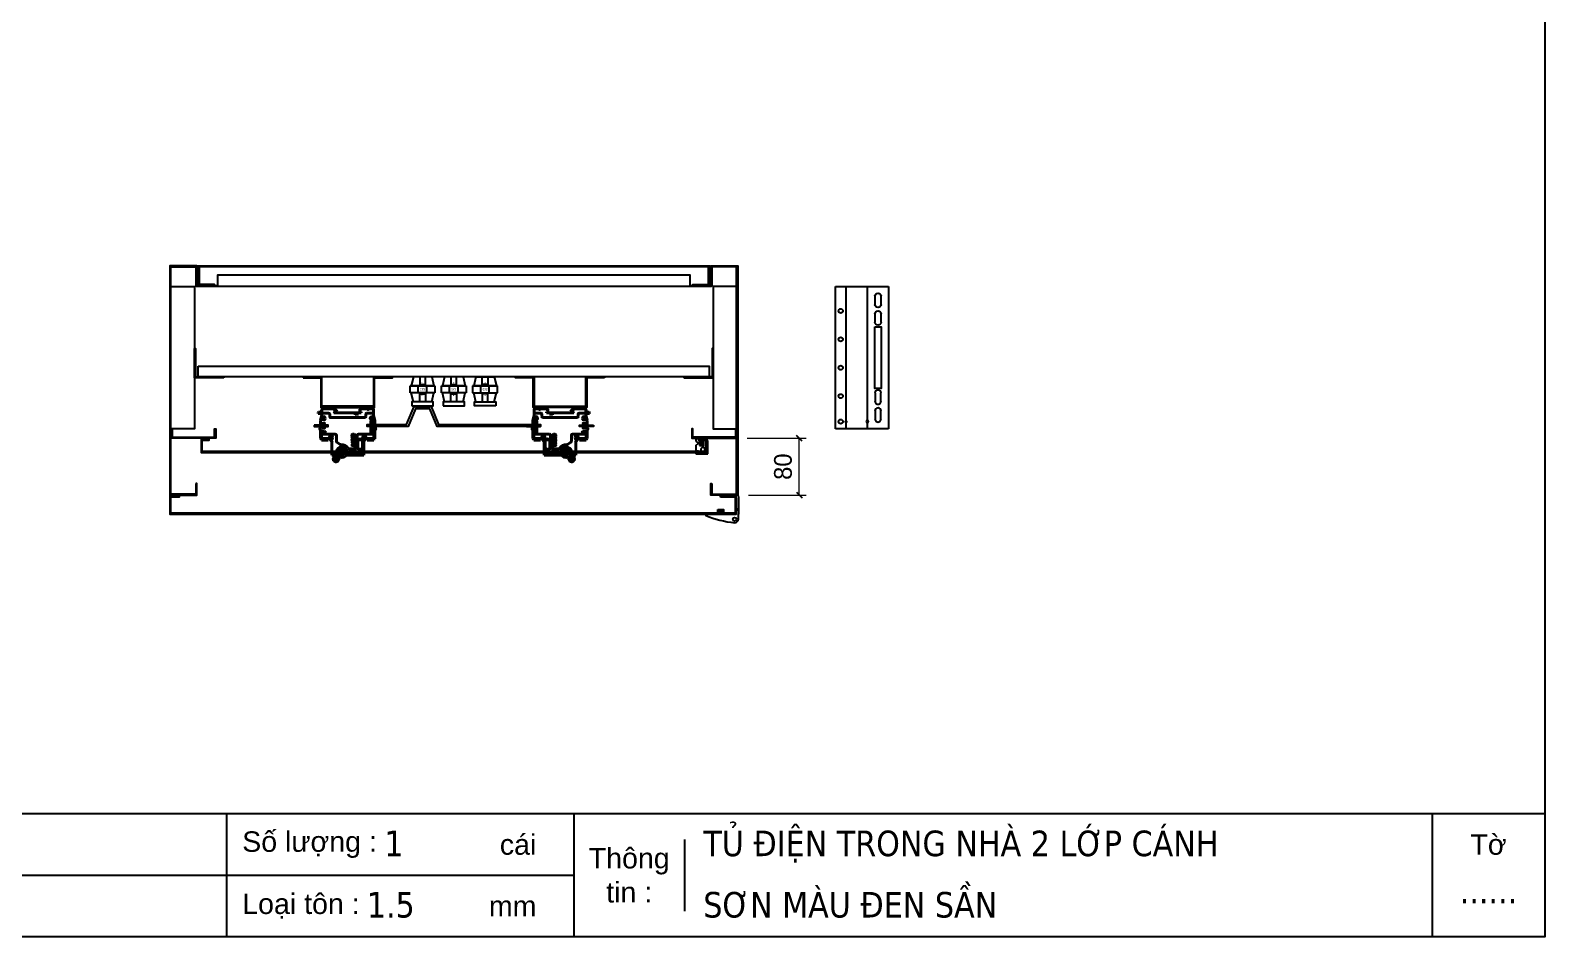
# Model space of a CAD drawing. Header units: millimetres. Extents: x 0 to 4277, y 0 to 3024.
# Drawn here: x 2143 to 4277, y 0 to 1276 of the extents above; entities that cross this region are included whole.
import ezdxf
from ezdxf.enums import TextEntityAlignment as Align

# ---------------------------------------------------------------- set-up
doc = ezdxf.new("R2010")
doc.units = ezdxf.units.MM
doc.linetypes.add('KM_SOLID', pattern=[0])
doc.layers.add('CNC', color=7, linetype='Continuous')
doc.layers.add('DIM', color=253, linetype='Continuous')
for name, color, linetype, lineweight in [('GAI095DXF095CONTINUOUS095LINE0', 255, 'KM_SOLID', 13), ('KETI2095DXF095CONTINUOUS095LINE0', 255, 'KM_SOLID', 13), ('粗线层0', 3, 'KM_SOLID', 40), ('粗线层1', 3, 'KM_SOLID', 40)]:
    doc.layers.add(name, color=color, linetype=linetype, lineweight=lineweight)
doc.styles.add('Arial', font='arial.ttf')
doc.styles.add('Tahoma (Input Text)', font='tahoma.ttf')
doc.dimstyles.new('Dim-25', dxfattribs={"dimtxt": 25, "dimasz": 8, "dimexe": 10, "dimexo": 15, "dimgap": 10, "dimtad": 1, "dimdec": 0, "dimtxsty": 'Standard', "dimblk": 'OBLIQUE', "dimcen": 10, "dimclrd": 5, "dimclre": 5, "dimclrt": 3, "dimazin": 3, "dimtfac": 1, "dimtdec": 0, "dimtmove": 0, "dimatfit": 3, "dimldrblk": 'OBLIQUE', "dimlwd": 9, "dimlwe": 9})

# ---------------------------------------------------------------- blocks, each defined once
blk = doc.blocks.new('khungtenAsean2')
at = {"color": 7}
for p, q in [((2970, -1980), (0, -1980)), ((1680, -1980), (1680, -2100)), ((2020, -1980), (2020, -2100)), ((2860, -1980), (2860, -2100)), ((2128.3, -2005), (2128.3, -2075)), ((2020, -2040), (0, -2040))]:
    blk.add_line(p, q, dxfattribs=at)
blk.add_lwpolyline([(0, 0), (2970, 0), (2970, -2100), (0, -2100)], close=True, dxfattribs=at)
at = {"color": 2, "char_height": 20, "style": 'Arial'}
for s, insert, width, attachment_point in [('  Số lượng :', (1680, -2010), 917.634, 4), ('cái', (1947.6, -2010), 917.634, 4), ('Tờ', (2915, -2010), 110, 5), ('Thông\\Ptin :', (2074.2, -2040), 108.311, 5), ('  Loại tôn :', (1680, -2070), 917.634, 4), ('mm', (1936.9, -2070), 917.634, 4)]:
    blk.add_mtext(s, dxfattribs=dict(at, insert=insert, width=width, attachment_point=attachment_point))
at = {"color": 1, "style": 'Tahoma (Input Text)', "flags": 8}
for tag, p in [('#01', (137.1, -2021.3)), ('#03', (506.6, -2019.3)), ('#05', (1106.6, -2021.3)), ('#07', (1834.7, -2021.3)), ('#09', (2146.7, -2021.3)), ('#02', (98.5, -2081.3)), ('#04', (486.1, -2081.3)), ('#06', (1065.3, -2081.3)), ('#08', (1817.4, -2081.3)), ('#10', (2146.7, -2081.3))]:
    blk.add_attdef(tag, p, '', height=25, dxfattribs=at)
blk.add_attdef('#11', text='', height=25, dxfattribs=at).set_placement((2915, -2067.3), align=Align.CENTER)
blk = doc.blocks.new('nxb63-2')
at = {"color": 1}
for points in [[(29690.6, -130689.9), (29692.6, -130689.9), (29692.6, -130709.9), (29690.6, -130709.9)], [(29690.6, -130784.7), (29692.6, -130784.7), (29692.6, -130764.7), (29690.6, -130764.7)]]:
    blk.add_lwpolyline(points, close=True, dxfattribs=at)
at = {"layer": 'GAI095DXF095CONTINUOUS095LINE0', "color": 7, "linetype": 'KM_SOLID'}
blk.add_line((29732.7, -130714.8), (29733.1, -130715.2), dxfattribs=at)
blk.add_arc((29683.9, -130775.4), 0.3, 255.0184, 270, dxfattribs=at)
at = {"layer": 'KETI2095DXF095CONTINUOUS095LINE0', "color": 7, "linetype": 'KM_SOLID'}
for q in [(29683.8, -130775.7), (29683.9, -130775.7)]:
    blk.add_line((29683.9, -130775.7), q, dxfattribs=at)
at = {"layer": '粗线层0', "color": 7}
for p, q in [((29721.5, -130716.3), (29713.5, -130716.3)), ((29714, -130716.4), (29721.5, -130716.4)), ((29713.5, -130723.3), (29721.5, -130723.3)), ((29721.5, -130723.2), (29714, -130723.2))]:
    blk.add_line(p, q, dxfattribs=at)
for centre, radius, start, end in [((29713.5, -130719.8), 3.5, 90, 270), ((29711.4, -130718.5), 0.5, 153.9721, 238.0343), ((29714, -130719.8), 3.4, 90, 153.9721), ((29710.6, -130719.8), 1, 301.9657, 58.0343), ((29721.5, -130719.8), 3.5, 270, 90), ((29721.5, -130719.8), 3.4, 270, 90), ((29711.4, -130721), 0.5, 121.9657, 206.0279), ((29714, -130719.8), 3.4, 206.0279, 270)]:
    blk.add_arc(centre, radius, start, end, dxfattribs=at)
at = {"layer": '粗线层1', "color": 7}
for p, q in [((29667.6, -130701.8), (29667.6, -130706.8)), ((29667.6, -130710.3), (29667.6, -130719.7)), ((29668.6, -130700.8), (29677.9, -130700.8)), ((29671.2, -130720), (29672.1, -130718.5)), ((29672.1, -130718.5), (29671.9, -130718.2)), ((29673.1, -130718.5), (29672.1, -130718.5)), ((29673.1, -130718.5), (29673.4, -130718.2)), ((29673.1, -130756), (29673.1, -130718.5)), ((29673.6, -130710.4), (29673.6, -130700.8)), ((29678.5, -130711.9), (29675.1, -130711.9)), ((29676.8, -130700.8), (29683.9, -130698.9)), ((29680, -130761.2), (29680, -130713.4)), ((29683.9, -130698.9), (29693.7, -130698.9)), ((29685.5, -130701.7), (29691.5, -130701.7)), ((29691.5, -130702.7), (29685.5, -130702.7)), ((29685.5, -130703.7), (29691.5, -130703.7)), ((29691.5, -130704.7), (29685.5, -130704.7)), ((29694.5, -130701.7), (29700.5, -130701.7)), ((29700.5, -130702.7), (29694.5, -130702.7)), ((29694.5, -130703.7), (29700.5, -130703.7)), ((29700.5, -130704.7), (29694.5, -130704.7)), ((29697.8, -130698.9), (29709.6, -130698.9)), ((29703.5, -130722.3), (29703.5, -130698.9)), ((29704.5, -130701.4), (29704.5, -130698.9)), ((29704.5, -130700.4), (29708.5, -130700.4)), ((29708.5, -130701.4), (29708.5, -130698.9)), ((29710, -130699.3), (29709.6, -130698.9)), ((29709.6, -130711.2), (29709.6, -130698.9)), ((29709.6, -130711.2), (29714.4, -130716)), ((29710, -130711.6), (29710, -130699.3)), ((29710.4, -130700.4), (29711.6, -130700.4)), ((29710.4, -130709.7), (29711.6, -130709.7)), ((29712, -130700.8), (29711.6, -130700.4)), ((29711.6, -130700.4), (29711.6, -130709.7)), ((29711.6, -130709.7), (29712, -130709.3)), ((29712, -130709.3), (29712, -130700.8)), ((29713.2, -130714.8), (29732.7, -130714.8)), ((29732.7, -130714.8), (29732.7, -130738.7)), ((29733.1, -130715.2), (29733.1, -130738.7)), ((29667.9, -130720), (29671.2, -130720)), ((29673.2, -130727.2), (29675.8, -130726.7)), ((29675, -130722.5), (29673.3, -130722.9)), ((29674, -130727), (29674, -130722.7)), ((29675, -130722.5), (29675.1, -130722.3)), ((29675.8, -130726.7), (29675, -130722.5)), ((29675.8, -130726.7), (29676.1, -130726.8)), ((29703.5, -130730.2), (29703.5, -130728.3)), ((29704.5, -130728.4), (29704.5, -130730.1)), ((29704.6, -130727.3), (29706.4, -130727.3)), ((29706.4, -130731.3), (29704.6, -130731.3)), ((29706.2, -130728.1), (29704.8, -130728.1)), ((29704.8, -130730.5), (29706.2, -130730.5)), ((29722.5, -130723.8), (29705, -130723.8)), ((29706.5, -130728.6), (29706.5, -130728.4)), ((29706.5, -130730.1), (29706.5, -130729.8)), ((29707.3, -130728.8), (29706.7, -130728.8)), ((29706.7, -130729.6), (29707.3, -130729.6)), ((29707.5, -130728.3), (29707.5, -130728.6)), ((29707.5, -130729.8), (29707.5, -130730.2)), ((29707.9, -130731.1), (29707.9, -130727.4)), ((29708, -130727.3), (29708.7, -130727.3)), ((29708.7, -130731.3), (29708, -130731.3)), ((29708.9, -130727.4), (29708.9, -130728.8)), ((29711.7, -130728.8), (29708.9, -130728.8)), ((29708.9, -130729.6), (29708.9, -130731.1)), ((29708.9, -130729.6), (29710.8, -130729.6)), ((29710.8, -130728.1), (29710.8, -130727.4)), ((29710.8, -130731.1), (29710.8, -130729.6)), ((29711.7, -130727.3), (29711, -130727.3)), ((29711.7, -130728.3), (29711, -130728.3)), ((29711.7, -130731.3), (29711, -130731.3)), ((29711.8, -130727.4), (29711.8, -130728.1)), ((29711.8, -130728.9), (29711.8, -130731.1)), ((29712.3, -130731.1), (29712.3, -130727.4)), ((29712.5, -130727.3), (29712.9, -130727.3)), ((29713.2, -130731.3), (29712.5, -130731.3)), ((29713.3, -130731.1), (29713.3, -130728.8)), ((29715.2, -130731), (29713.3, -130728.8)), ((29713.5, -130727.6), (29715.3, -130729.8)), ((29715.3, -130727.4), (29715.3, -130729.8)), ((29715.5, -130727.3), (29716.2, -130727.3)), ((29716.2, -130731.3), (29715.8, -130731.3)), ((29716.3, -130727.4), (29716.3, -130731.1)), ((29716.5, -130727.9), (29716.5, -130727.4)), ((29716.8, -130727.3), (29720.6, -130727.3)), ((29716.8, -130728.1), (29718.2, -130728.1)), ((29718.2, -130731.1), (29718.2, -130728.1)), ((29719, -130731.3), (29718.3, -130731.3)), ((29720.6, -130728.1), (29719.2, -130728.1)), ((29719.2, -130731.1), (29719.2, -130728.1)), ((29720.6, -130727.4), (29720.6, -130727.9)), ((29724, -130735.2), (29724, -130725.3)), ((29667.6, -130757.5), (29669.5, -130755.6)), ((29667.6, -130757.5), (29667.6, -130772.8)), ((29667.9, -130757.7), (29667.6, -130757.5)), ((29671.2, -130752.2), (29668.5, -130754.9)), ((29668.8, -130755.6), (29668.8, -130756.3)), ((29670.4, -130755.2), (29669.1, -130755.2)), ((29669.7, -130755.5), (29673.1, -130755.5)), ((29670.4, -130755.5), (29670.4, -130755.2)), ((29671.2, -130752.2), (29671.5, -130752.2)), ((29673.1, -130754.4), (29671.5, -130752.2)), ((29703.5, -130774.7), (29703.5, -130754.8)), ((29713.3, -130753.3), (29705, -130753.3)), ((29714.4, -130758.6), (29709.6, -130763.4)), ((29732.7, -130759.8), (29713.2, -130759.8)), ((29717.9, -130748), (29714.6, -130752.6)), ((29732.7, -130752.8), (29732.7, -130759.8)), ((29732.7, -130759.8), (29733.1, -130759.4)), ((29732.9, -130752), (29735.4, -130754)), ((29733.1, -130752.8), (29733.1, -130759.4)), ((29733.2, -130751.7), (29735.7, -130753.6)), ((29733.4, -130753.4), (29734, -130752.8)), ((29733.4, -130753.4), (29733.4, -130753.9)), ((29733.4, -130753.4), (29735.3, -130755)), ((29733.4, -130753.9), (29735.1, -130755.3)), ((29734, -130753.1), (29733.6, -130753.2)), ((29734.4, -130753.8), (29733.6, -130753.2)), ((29734, -130753.1), (29735.3, -130754.1)), ((29734.1, -130751.9), (29735.6, -130753.1)), ((29734.3, -130751.7), (29735.8, -130752.9)), ((29734.4, -130753.8), (29734.6, -130753.6)), ((29735.1, -130754.4), (29734.4, -130753.8)), ((29734.7, -130753.5), (29734.7, -130753.4)), ((29734.7, -130753.6), (29734.7, -130753.5)), ((29734.7, -130753.5), (29735.1, -130753.8)), ((29734.9, -130753.8), (29735.1, -130753.8)), ((29735.1, -130753.7), (29735.1, -130753.8)), ((29737.8, -130751.3), (29735.5, -130749.1)), ((29736.7, -130749.6), (29735.7, -130748.7)), ((29738.1, -130751), (29735.7, -130748.7)), ((29737.1, -130751.4), (29735.7, -130750.1)), ((29737.2, -130751.3), (29735.8, -130750)), ((29735.9, -130756.5), (29735.8, -130756.6)), ((29735.8, -130756.6), (29735.8, -130756.7)), ((29736.5, -130757.3), (29735.8, -130756.6)), ((29736.4, -130757.3), (29735.8, -130756.7)), ((29736, -130754.5), (29735.9, -130754.4)), ((29735.9, -130754.4), (29736, -130754.3)), ((29736.3, -130754.6), (29736.4, -130754.5)), ((29736.5, -130754.4), (29736.4, -130754.5)), ((29736.4, -130757.3), (29736.5, -130757.3)), ((29736.5, -130757.3), (29736.6, -130757.2)), ((29736.7, -130749.7), (29737.2, -130749)), ((29737, -130749.3), (29737, -130749.7)), ((29737, -130749.3), (29737.7, -130750)), ((29738.2, -130750.8), (29737, -130749.7)), ((29737.2, -130749), (29739.1, -130750.6)), ((29737.7, -130749), (29737.2, -130749)), ((29737.4, -130750.3), (29737.5, -130750.3)), ((29737.5, -130750.2), (29737.7, -130750)), ((29737.8, -130750.6), (29737.5, -130750.3)), ((29737.6, -130750.3), (29737.5, -130750.3)), ((29737.7, -130749), (29739.3, -130750.4)), ((29737.7, -130750), (29738.4, -130750.6)), ((29737.8, -130750.5), (29737.8, -130750.6)), ((29737.8, -130750.6), (29737.8, -130750.7)), ((29738.4, -130751.4), (29738.5, -130751.4)), ((29738.6, -130751.4), (29738.5, -130751.4)), ((29738.7, -130751.8), (29738.6, -130751.9)), ((29738.8, -130751.7), (29738.7, -130751.8)), ((29740.7, -130750.9), (29740.6, -130751)), ((29740.7, -130750.9), (29741.5, -130751.6)), ((29740.9, -130750.9), (29740.7, -130750.9)), ((29740.9, -130750.9), (29741.5, -130751.5)), ((29741.4, -130751.7), (29741.5, -130751.6)), ((29741.5, -130751.6), (29741.5, -130751.5)), ((29668.6, -130773.8), (29677.9, -130773.8)), ((29669.8, -130774.3), (29669, -130774.3)), ((29670, -130773.9), (29670.5, -130773.8)), ((29672.4, -130778.4), (29672.4, -130773.8)), ((29672.4, -130778.4), (29672.9, -130778.9)), ((29674.4, -130778.9), (29672.9, -130778.9)), ((29673.6, -130773.8), (29673.6, -130764.2)), ((29674.4, -130773.8), (29674.4, -130778.9)), ((29675.1, -130762.7), (29678.5, -130762.7)), ((29676.8, -130773.8), (29683.8, -130775.7)), ((29693.7, -130775.7), (29683.9, -130775.7)), ((29688.5, -130769.8), (29694.5, -130769.8)), ((29694.5, -130770.8), (29688.5, -130770.8)), ((29688.5, -130771.8), (29694.5, -130771.8)), ((29694.5, -130772.8), (29688.5, -130772.8)), ((29697.8, -130775.7), (29709.6, -130775.7)), ((29698.5, -130774.8), (29698.5, -130775)), ((29703.2, -130774.7), (29698.7, -130774.7)), ((29699.7, -130770), (29699.7, -130774.5)), ((29702.2, -130770), (29702.2, -130774.5)), ((29703.5, -130774.7), (29703.4, -130774.7)), ((29704.5, -130775.7), (29704.5, -130773.2)), ((29708.5, -130774.2), (29704.5, -130774.2)), ((29708.5, -130775.7), (29708.5, -130773.2)), ((29709.6, -130775.7), (29709.6, -130763.4)), ((29710, -130775.3), (29709.6, -130775.7)), ((29710, -130775.3), (29710, -130763)), ((29710.4, -130764.9), (29711.6, -130764.9)), ((29710.4, -130774.2), (29711.6, -130774.2)), ((29711.6, -130764.9), (29711.6, -130774.2)), ((29712, -130765.3), (29711.6, -130764.9)), ((29711.6, -130774.2), (29712, -130773.8)), ((29712, -130773.8), (29712, -130765.3))]:
    blk.add_line(p, q, dxfattribs=at)
for centre, radius in [((29681.1, -130703.2), 2.45), ((29681.1, -130703.2), 2.15), ((29681.1, -130703.2), 1.1), ((29708.3, -130713.8), 2.45), ((29708.3, -130713.8), 2.15), ((29708.3, -130713.8), 1.1), ((29729.1, -130745.8), 7.3), ((29708.3, -130760.8), 2.45), ((29708.3, -130760.8), 2.15), ((29708.3, -130760.8), 1.1), ((29729.1, -130745.8), 3.45), ((29729.1, -130745.8), 3.15), ((29729.1, -130745.8), 2.45), ((29729.1, -130745.8), 2.15), ((29729.1, -130745.8), 1.1), ((29734.9, -130745.8), 0.7), ((29681.1, -130771.3), 2.45), ((29681.1, -130771.3), 2.15), ((29681.1, -130771.3), 1.1)]:
    blk.add_circle(centre, radius, dxfattribs=at)
for centre, radius, start, end in [((29695.8, -130699.7), 1.8, 37.9799, 142.0201), ((29668.6, -130701.8), 1, 90, 180), ((29668.1, -130706.8), 0.5, 180, 240), ((29668.1, -130710.3), 0.5, 120, 180), ((29667.1, -130708.6), 1.5, 300, 60), ((29675.1, -130710.4), 1.5, 180, 270), ((29678.5, -130713.4), 1.5, 0, 90), ((29683.9, -130699.2), 0.3, 89.9991, 104.9807), ((29685.5, -130702.2), 0.5, 90, 270), ((29685.5, -130704.2), 0.5, 90, 270), ((29691.5, -130702.2), 0.5, 270, 90), ((29691.5, -130704.2), 0.5, 270, 90), ((29693.7, -130698.1), 0.8, 270, 322.0201), ((29694.5, -130702.2), 0.5, 90, 270), ((29694.5, -130704.2), 0.5, 90, 270), ((29697.8, -130698.1), 0.8, 217.9781, 270.0013), ((29697.8, -130698.1), 0.8, 217.9799, 270), ((29700.5, -130702.2), 0.5, 270, 90), ((29700.5, -130704.2), 0.5, 270, 90), ((29710.4, -130700), 0.4, 180, 270), ((29710.4, -130710.1), 0.4, 90, 180), ((29667.9, -130719.7), 0.3, 180, 270), ((29671, -130719.7), 0.3, 269.9953, 329.9905), ((29673.3, -130722.7), 0.2, 179.9863, 282.0029), ((29673.3, -130727.4), 0.2, 102, 180), ((29705, -130722.3), 1.5, 180, 270), ((29729.1, -130745.8), 11, 121.8704, 186.0402), ((29729.1, -130745.8), 7.7, 63.2022, 296.7975), ((29729.1, -130745.8), 7.3, 62.2403, 297.7598), ((29722.5, -130725.3), 1.5, 0, 90), ((29722.5, -130735.2), 1.5, 301.8704, 0), ((29732.5, -130738.7), 0.6, 258.9612, 0), ((29732.5, -130738.7), 0.2, 290.8967, 0), ((29728.5, -130738.3), 4.03, 346.0784, 347.7261), ((29732.7, -130739.4), 0.1, 113.7331, 240.1632), ((29668.8, -130755.2), 0.4, 135, 270), ((29669.1, -130754.8), 0.4, 135, 270), ((29669.7, -130755.8), 0.3, 90, 135), ((29678.5, -130761.2), 1.5, 270, 0), ((29705, -130754.8), 1.5, 90, 180), ((29713.3, -130751.8), 1.5, 270, 325), ((29716.6, -130747.1), 1.5, 325, 6.0402), ((29732.5, -130752.8), 0.6, 0, 101.037), ((29732.5, -130752.8), 0.2, 0, 69.0963), ((29732.7, -130752.2), 0.1, 119.837, 214.4325), ((29734.9, -130751), 1.2, 199.1391, 231.7907), ((29734.9, -130751), 1, 194.2296, 231.7907), ((29735.1, -130745.7), 0.9, 187.5311, 222.9924), ((29735.1, -130745.7), 0.9, 188.1215, 232.0499), ((29735, -130750.8), 1, 46.2053, 85.0457), ((29736.7, -130752.4), 2.49, 231.7907, 46.2054), ((29733.9, -130756.6), 1.8, 19.0787, 48.998), ((29735, -130750.8), 1.2, 46.2053, 80.1013), ((29736.7, -130752.4), 2.19, 231.7907, 46.2053), ((29733.9, -130756.6), 2.1, 19.0787, 48.998), ((29736.7, -130752.4), 1.99, 231.7907, 46.2053), ((29736.4, -130752.1), 1.2, 231.7907, 46.2053), ((29736.5, -130755.7), 1, 199.0787, 217.6062), ((29736.7, -130752.4), 1.59, 231.7907, 46.2053), ((29738.6, -130754.1), 3.65, 217.6062, 319.0465), ((29736.4, -130752.1), 1, 231.7907, 46.2053), ((29736.5, -130755.7), 0.7, 199.0787, 217.6062), ((29738.6, -130754.1), 3.35, 217.6062, 319.0509), ((29740.5, -130749), 2.1, 228.998, 258.9173), ((29740.5, -130749), 1.8, 228.998, 258.9173), ((29739.9, -130751.8), 1, 60.3897, 78.9173), ((29739.9, -130751.8), 0.7, 60.3897, 78.9173), ((29738.6, -130754.1), 3.35, 318.945, 60.3897), ((29738.6, -130754.1), 3.65, 318.9494, 60.3897), ((29668.6, -130772.8), 1, 180, 270), ((29670.2, -130774.3), 1.2, 155.3667, 180), ((29670.2, -130774.3), 0.4, 105.6184, 180), ((29675.1, -130764.2), 1.5, 90, 180), ((29688.5, -130770.3), 0.5, 90, 270), ((29688.5, -130772.3), 0.5, 90, 270), ((29693.7, -130776.5), 0.8, 37.9779, 90), ((29693.7, -130776.5), 0.8, 37.9799, 90), ((29695.8, -130774.9), 1.8, 217.9799, 322.0201), ((29694.5, -130770.3), 0.5, 270, 90), ((29694.5, -130772.3), 0.5, 270, 90), ((29697.8, -130776.5), 0.8, 90, 142.0201), ((29701, -130770), 1.26, 0, 180), ((29710.4, -130764.5), 0.4, 180, 270), ((29710.4, -130774.6), 0.4, 90, 180)]:
    blk.add_arc(centre, radius, start, end, dxfattribs=at)
for points in [[(29704.6, -130727.3), (29704.1, -130727.3), (29703.5, -130727.8), (29703.5, -130728.3)], [(29703.5, -130730.2), (29703.5, -130730.7), (29704.1, -130731.3), (29704.6, -130731.3)], [(29704.5, -130728.4), (29704.5, -130728.3), (29704.7, -130728.1), (29704.8, -130728.1)], [(29704.8, -130730.5), (29704.7, -130730.5), (29704.5, -130730.3), (29704.5, -130730.1)], [(29706.2, -130728.1), (29706.3, -130728.1), (29706.5, -130728.3), (29706.5, -130728.4)], [(29706.5, -130730.1), (29706.5, -130730.3), (29706.3, -130730.5), (29706.2, -130730.5)], [(29707.5, -130728.3), (29707.5, -130727.8), (29706.9, -130727.3), (29706.4, -130727.3)], [(29706.4, -130731.3), (29706.9, -130731.3), (29707.5, -130730.7), (29707.5, -130730.2)], [(29706.5, -130728.6), (29706.5, -130728.7), (29706.6, -130728.8), (29706.7, -130728.8)], [(29706.7, -130729.6), (29706.6, -130729.6), (29706.5, -130729.7), (29706.5, -130729.8)], [(29707.3, -130728.8), (29707.4, -130728.8), (29707.5, -130728.7), (29707.5, -130728.6)], [(29707.5, -130729.8), (29707.5, -130729.7), (29707.4, -130729.6), (29707.3, -130729.6)], [(29707.9, -130727.4), (29707.9, -130727.4), (29707.9, -130727.3), (29708, -130727.3)], [(29708, -130731.3), (29707.9, -130731.3), (29707.9, -130731.2), (29707.9, -130731.1)], [(29708.7, -130727.3), (29708.8, -130727.3), (29708.9, -130727.4), (29708.9, -130727.4)], [(29708.9, -130731.1), (29708.9, -130731.2), (29708.8, -130731.3), (29708.7, -130731.3)], [(29710.8, -130727.4), (29710.8, -130727.4), (29710.9, -130727.3), (29711, -130727.3)], [(29711, -130728.3), (29710.9, -130728.3), (29710.8, -130728.2), (29710.8, -130728.1)], [(29711, -130731.3), (29710.9, -130731.3), (29710.8, -130731.2), (29710.8, -130731.1)], [(29711.7, -130727.3), (29711.7, -130727.3), (29711.8, -130727.4), (29711.8, -130727.4)], [(29711.8, -130728.1), (29711.8, -130728.2), (29711.7, -130728.3), (29711.7, -130728.3)], [(29711.7, -130728.8), (29711.8, -130728.8), (29711.8, -130728.8), (29711.8, -130728.9)], [(29711.8, -130731.1), (29711.8, -130731.2), (29711.7, -130731.3), (29711.7, -130731.3)], [(29712.3, -130727.4), (29712.3, -130727.4), (29712.4, -130727.3), (29712.5, -130727.3)], [(29712.5, -130731.3), (29712.4, -130731.3), (29712.3, -130731.2), (29712.3, -130731.1)], [(29712.9, -130727.3), (29713.1, -130727.3), (29713.3, -130727.4), (29713.5, -130727.6)], [(29713.3, -130731.1), (29713.3, -130731.2), (29713.2, -130731.3), (29713.2, -130731.3)], [(29715.8, -130731.3), (29715.5, -130731.3), (29715.3, -130731.2), (29715.2, -130731)], [(29715.3, -130727.4), (29715.3, -130727.4), (29715.4, -130727.3), (29715.5, -130727.3)], [(29716.2, -130727.3), (29716.2, -130727.3), (29716.3, -130727.4), (29716.3, -130727.4)], [(29716.3, -130731.1), (29716.3, -130731.2), (29716.2, -130731.3), (29716.2, -130731.3)], [(29716.5, -130727.4), (29716.5, -130727.3), (29716.7, -130727.3), (29716.8, -130727.3)], [(29716.8, -130728.1), (29716.7, -130728.1), (29716.5, -130728), (29716.5, -130727.9)], [(29718.3, -130731.3), (29718.2, -130731.3), (29718.2, -130731.2), (29718.2, -130731.1)], [(29719.2, -130731.1), (29719.2, -130731.2), (29719.1, -130731.3), (29719, -130731.3)], [(29720.6, -130727.3), (29720.7, -130727.3), (29720.6, -130727.4), (29720.6, -130727.4)], [(29720.6, -130727.9), (29720.6, -130728), (29720.7, -130728.1), (29720.6, -130728.1)], [(29703.3, -130774.6), (29703.3, -130774.5), (29703.3, -130774.5), (29703.3, -130774.5)], [(29703.4, -130774.7), (29703.4, -130774.6), (29703.4, -130774.6), (29703.3, -130774.6)]]:
    blk.add_open_spline(points, degree=3, dxfattribs=at)
for points, knots in [([(29732.5, -130739.2), (29732.5, -130739.1), (29732.5, -130739), (29732.5, -130738.9), (29732.5, -130738.9)], [0, 0, 0, 0, 0.2271569, 0.3039076, 0.3039076, 0.3039076, 0.3039076]), ([(29673.1, -130756), (29673.1, -130756.1), (29673.1, -130756.2), (29673.2, -130756.5), (29673.3, -130756.7), (29673.4, -130756.8)], [0, 0, 0, 0, 0.1974331, 0.4172417, 0.8881753, 0.8881753, 0.8881753, 0.8881753]), ([(29732.5, -130752.6), (29732.5, -130752.6), (29732.5, -130752.4), (29732.5, -130752.3), (29732.5, -130752.2)], [0, 0, 0, 0, 0.2110423, 0.4197038, 0.4197038, 0.4197038, 0.4197038]), ([(29735.9, -130754.4), (29735.9, -130754.4), (29735.9, -130754.4), (29735.9, -130754.4), (29735.9, -130754.4), (29735.9, -130754.4), (29735.9, -130754.4), (29735.9, -130754.4), (29736, -130754.4), (29736, -130754.4), (29736, -130754.4), (29736, -130754.4), (29736, -130754.4), (29736.1, -130754.4), (29736.1, -130754.4), (29736.2, -130754.4), (29736.2, -130754.4), (29736.3, -130754.5), (29736.3, -130754.5), (29736.3, -130754.5), (29736.4, -130754.5), (29736.4, -130754.5), (29736.4, -130754.5), (29736.4, -130754.5), (29736.4, -130754.5), (29736.4, -130754.5), (29736.4, -130754.5), (29736.4, -130754.5), (29736.4, -130754.5), (29736.4, -130754.5), (29736.4, -130754.5)], [0, 0, 0, 0, 0.0003039, 0.0012122, 0.0027203, 0.0048238, 0.0107984, 0.0190926, 0.0296171, 0.0422645, 0.0569243, 0.0734517, 0.1114359, 0.1547645, 0.2017554, 0.2506054, 0.2994458, 0.3464179, 0.3897397, 0.4277561, 0.4443144, 0.4590127, 0.4717025, 0.48227, 0.4906045, 0.4966131, 0.4987299, 0.5002484, 0.5011635, 0.5014701, 0.5014701, 0.5014701, 0.5014701]), ([(29738.7, -130751.8), (29738.7, -130751.8), (29738.7, -130751.8), (29738.7, -130751.8), (29738.7, -130751.8), (29738.7, -130751.8), (29738.7, -130751.8), (29738.7, -130751.8), (29738.7, -130751.8), (29738.7, -130751.8), (29738.7, -130751.8), (29738.7, -130751.8), (29738.7, -130751.7), (29738.7, -130751.7), (29738.6, -130751.7), (29738.6, -130751.6), (29738.6, -130751.6), (29738.6, -130751.5), (29738.6, -130751.5), (29738.5, -130751.5), (29738.5, -130751.4), (29738.5, -130751.4), (29738.5, -130751.4), (29738.5, -130751.4), (29738.5, -130751.4), (29738.5, -130751.4), (29738.5, -130751.4), (29738.5, -130751.4), (29738.5, -130751.4), (29738.5, -130751.4), (29738.5, -130751.4)], [0, 0, 0, 0, 0.0003066, 0.0012217, 0.0027402, 0.004857, 0.0108656, 0.0192001, 0.0297677, 0.0424575, 0.0571558, 0.0737142, 0.1117307, 0.1550526, 0.2020248, 0.2508652, 0.299715, 0.3467057, 0.3900341, 0.4280183, 0.4445458, 0.4592057, 0.4718531, 0.4823777, 0.4906718, 0.4966464, 0.4987498, 0.500258, 0.5011662, 0.5014701, 0.5014701, 0.5014701, 0.5014701]), ([(29698.7, -130774.5), (29698.6, -130774.5), (29698.5, -130774.6), (29698.5, -130774.7), (29698.5, -130774.8)], [0, 0, 0, 0, 0.1941781, 0.3868654, 0.3868654, 0.3868654, 0.3868654]), ([(29698.7, -130775.7), (29698.6, -130775.7), (29698.6, -130775.7), (29698.6, -130775.6), (29698.5, -130775.6), (29698.5, -130775.5), (29698.5, -130775.4), (29698.5, -130775.2), (29698.5, -130775.1), (29698.5, -130775)], [0, 0, 0, 0, 0.0536656, 0.1110299, 0.1820802, 0.2715564, 0.3793196, 0.5024684, 0.7761707, 0.7761707, 0.7761707, 0.7761707]), ([(29699.5, -130774.7), (29699.6, -130774.7), (29699.6, -130774.6), (29699.7, -130774.6), (29699.7, -130774.5), (29699.7, -130774.5)], [0, 0, 0, 0, 0.110363, 0.1846071, 0.2703276, 0.2703276, 0.2703276, 0.2703276]), ([(29702.2, -130774.5), (29702.2, -130774.5), (29702.2, -130774.6), (29702.3, -130774.6), (29702.3, -130774.7), (29702.4, -130774.7)], [0, 0, 0, 0, 0.0857206, 0.1599647, 0.2703276, 0.2703276, 0.2703276, 0.2703276]), ([(29703.5, -130774.7), (29703.5, -130774.8), (29703.5, -130775), (29703.5, -130775.2), (29703.4, -130775.4), (29703.4, -130775.5), (29703.4, -130775.6), (29703.3, -130775.7), (29703.3, -130775.7), (29703.2, -130775.7)], [0, 0, 0, 0, 0.388941, 0.563968, 0.716802, 0.842525, 0.940215, 1.017339, 1.09147, 1.09147, 1.09147, 1.09147])]:
    blk.add_open_spline(points, degree=3, knots=knots, dxfattribs=at)
blk = doc.blocks.new('HL003-2-3')
h = blk.add_hatch()
h.set_pattern_fill('ANSI31', color=2, scale=0.5, style=0)
h.set_pattern_definition([(45, (8435.407, 86016.9664), (-1.122532015, 1.122532015), [])])
h.paths.add_polyline_path([(11, 10), (5, 10), (5, 0), (11, 0)])
at = {"color": 1}
for p, q in [((0, 22), (17, 22)), ((0, 20), (0, 22)), ((17, 22), (17, 3)), ((0, 20), (15, 20)), ((4, 18), (0, 18)), ((0, 10), (0, 18)), ((0, 10), (8, 3)), ((0, 4), (3.4, 7)), ((0, 0), (0, 4)), ((16, 0), (0, 0)), ((4, 20), (4, 18)), ((17, 3), (8, 3)), ((15, 20), (15, 3)), ((16, 3), (16, 0))]:
    blk.add_line(p, q, dxfattribs=at)
at = {"color": 2}
blk.add_lwpolyline([(5, 10), (11, 10), (11, 0), (5, 0)], close=True, dxfattribs=at)
at = {"color": 1}
blk.add_circle((10, 16), 3, dxfattribs=at)
blk.add_circle((10, 16), 3, dxfattribs=at)
blk = doc.blocks.new('HL044-1.3-B')
h = blk.add_hatch()
h.set_pattern_fill('ANSI31', color=1, scale=0.3, style=0)
h.set_pattern_definition([(45, (-80982.31925, -42991.2648), (-0.673519209, 0.673519209), [])])
h.paths.add_polyline_path([(-15.5, 27), (-15.5, 24), (-9.5, 24), (-9.5, 27)])
at = {"color": 1}
for p, q in [((-22, 24), (-22, 27)), ((-22, 27), (1, 27)), ((-1, 24), (-22, 24)), ((-15.5, 24), (-15.5, 27)), ((-9.5, 24), (-9.5, 27)), ((0, 23), (0, 0)), ((3, 25), (3, 0)), ((0, 0), (-43, 0)), ((-43, 0), (-43, -2)), ((-25, 6.5), (-25, 0)), ((-25, 6.5), (-19, 5.9)), ((-25, 5.5), (-19, 4.9)), ((-25, 4.5), (-19, 3.9)), ((-25, 3.5), (-19, 2.9)), ((-25, 2.5), (-19, 1.9)), ((-25, 1.5), (-19, 0.9)), ((-25, 0.5), (-19.7, 0)), ((-19, 6.5), (-19, 0)), ((0, 7.5), (3, 7.5)), ((0, 6), (3, 6)), ((3, -6.5), (3, 0))]:
    blk.add_line(p, q, dxfattribs=at)
blk.add_lwpolyline([(-26, 6.5), (-18, 6.5), (-18, 0), (-26, 0)], close=True, dxfattribs=at)
blk.add_circle((-2.3, -7), 2.55, dxfattribs=at)
for centre, radius, start, end in [((-1, 23), 1, 0, 90), ((1, 25), 2, 0, 90), ((15.4, 147.7), 160.7, 248.6705, 263.5901), ((-2.5, -6.5), 5.5, 270, 0)]:
    blk.add_arc(centre, radius, start, end, dxfattribs=at)
blk = doc.blocks.new('f3daunguoc')
at = {"layer": 'CNC', "color": 2, "lineweight": -3}
blk.add_circle((0, 0), 1.5, dxfattribs=at)
blk = doc.blocks.new('f2dauxuoi')
at = {"layer": 'CNC', "color": 2, "lineweight": -3}
blk.add_circle((0, 0), 1, dxfattribs=at)
blk = doc.blocks.new('ovan8.5x20')
at = {"layer": 'CNC', "color": 2, "lineweight": -3}
for p, q in [((5.7, 4.2), (-5.8, 4.2)), ((-5.8, -4.2), (5.7, -4.2))]:
    blk.add_line(p, q, dxfattribs=at)
for centre, start, end in [((-5.8, 0), 90, 270), ((5.7, 0), 270, 90)]:
    blk.add_arc(centre, 4.25, start, end, dxfattribs=at)
blk = doc.blocks.new('su35-1')
at = {"color": 1}
for p, q in [((-17.5, 12.5), (-17.5, 22.5)), ((-17.5, 22.5), (17.5, 22.5)), ((-13, 35), (-16, 22.5)), ((-16, 22.5), (16, 22.5)), ((-13, 35), (13, 35)), ((-6, 22.5), (-6, 12.5)), ((6, 22.5), (6, 12.5)), ((13, 35), (16, 22.5)), ((17.5, 22.5), (17.5, 12.5)), ((-17.5, 12.5), (17.5, 12.5)), ((17.5, 12.5), (-17.5, 12.5)), ((-16, 12.5), (16, 12.5)), ((-13, 0), (-16, 12.5)), ((-13, 0), (13, 0)), ((13, 0), (16, 12.5))]:
    blk.add_line(p, q, dxfattribs=at)
for points in [[(-4, 35), (4, 35), (4, 24), (-4, 24)], [(-4, 0), (4, 0), (4, 11), (-4, 11)]]:
    blk.add_lwpolyline(points, close=True, dxfattribs=at)
at = {"color": 1, "width": 30.098, "attachment_point": 5}
for s, insert, char_height in [('{\\fTahoma|b0|i0|c0|p34;M8}', (0, 26.4), 1.5), ('{\\fTahoma|b0|i0|c0|p34;S35}', (0, 17.3), 3), ('{\\fTahoma|b0|i0|c0|p34;M8}', (0, 8.6), 1.5)]:
    blk.add_mtext(s, dxfattribs=dict(at, insert=insert, char_height=char_height))
blk = doc.blocks.new('*D13')
at = {"color": 0, "linetype": 'ByBlock', "lineweight": -2}
for p, q in [((3230.4, 697.9), (3222.4, 705.9)), ((3222.4, 625.9), (3230.4, 617.9))]:
    blk.add_line(p, q, dxfattribs=at)
at = {"layer": 'Defpoints', "color": 0, "transparency": 16777216}
for p in [(3138.2, 701.9), (3226.4, 701.9), (3139.7, 621.9)]:
    blk.add_point(p, dxfattribs=at)
at = {"layer": 'DIM', "color": 5, "lineweight": 9, "transparency": 16777216}
for p, q in [((3153.2, 701.9), (3236.4, 701.9)), ((3226.4, 621.9), (3226.4, 701.9)), ((3154.7, 621.9), (3236.4, 621.9))]:
    blk.add_line(p, q, dxfattribs=at)
at = {"layer": 'DIM', "color": 3, "transparency": 16777216, "insert": (3203.6, 661.9), "char_height": 25, "attachment_point": 5, "rotation": 90}
blk.add_mtext('80', dxfattribs=at)
blk = doc.blocks.new('_Oblique')
at = {"color": 0, "linetype": 'ByBlock', "lineweight": -2}
blk.add_line((-0.5, -0.5), (0.5, 0.5), dxfattribs=at)

msp = doc.modelspace()

# ---------------------------------------------------------------- linework, layer by layer
at = {"color": 7}
for p, q in [((3277.4, 915.4), (3352.4, 915.4)), ((3277.4, 715.4), (3277.4, 915.4)), ((3292.4, 715.4), (3292.4, 915.4)), ((3322.4, 715.4), (3322.4, 915.4)), ((3352.4, 915.4), (3352.4, 715.4)), ((3352.4, 715.4), (3277.4, 715.4))]:
    msp.add_line(p, q, dxfattribs=at)
for points in [[(2376.2, 638.4), (2376.2, 623.4), (2341.2, 623.4), (2341.2, 943.4), (2376.2, 943.4), (2376.2, 916.9), (2402.7, 916.9), (2402.7, 918.4), (2377.7, 918.4), (2377.7, 944.9), (2339.7, 944.9), (2339.7, 621.9), (2377.7, 621.9), (2377.7, 638.4)], [(3098.7, 918.4), (3098.7, 943.4), (2380.7, 943.4), (2380.7, 918.4), (2379.2, 918.4), (2379.2, 944.9), (3100.2, 944.9), (3100.2, 918.4)], [(3103.2, 638.4), (3103.2, 623.4), (3138.2, 623.4), (3138.2, 943.4), (3103.2, 943.4), (3103.2, 916.9), (3076.7, 916.9), (3076.7, 918.4), (3101.7, 918.4), (3101.7, 944.9), (3139.7, 944.9), (3139.7, 621.9), (3101.7, 621.9), (3101.7, 638.4)], [(2341.2, 915.4), (2374.2, 915.4), (2374.2, 715.4), (2341.2, 715.4)], [(3138.2, 915.4), (3105.2, 915.4), (3105.2, 715.4), (3138.2, 715.4)], [(2342.7, 715.4), (2342.7, 703.4), (2402.7, 703.4), (2402.7, 715.4), (2404.2, 715.4), (2404.2, 701.9), (2341.2, 701.9), (2341.2, 715.4)], [(3136.7, 715.4), (3136.7, 703.4), (3076.7, 703.4), (3076.7, 715.4), (3075.2, 715.4), (3075.2, 701.9), (3138.2, 701.9), (3138.2, 715.4)], [(3084.2, 699.4), (3094.2, 699.4), (3094.2, 683.4), (2385.2, 683.4), (2385.2, 699.4), (2395.2, 699.4), (2395.2, 700.9), (2383.7, 700.9), (2383.7, 681.9), (3095.7, 681.9), (3095.7, 700.9), (3084.2, 700.9)], [(3124.2, 619.4), (3136.2, 619.4), (3136.2, 596.4), (2341.2, 596.4), (2341.2, 619.4), (2353.2, 619.4), (2353.2, 620.9), (2339.7, 620.9), (2339.7, 594.9), (3137.7, 594.9), (3137.7, 620.9), (3124.2, 620.9)]]:
    msp.add_lwpolyline(points, close=True)
at = {"color": 251}
msp.add_lwpolyline([(3072.2, 916.9), (3102.2, 916.9), (3102.2, 915.4), (2377.2, 915.4), (2377.2, 916.9), (2407.2, 916.9), (2407.2, 931.9), (3072.2, 931.9), (3072.2, 916.9)], dxfattribs=at)
at = {"color": 2}
msp.add_lwpolyline([(3332.9, 858.7), (3341.9, 858.7), (3341.9, 772.2), (3332.9, 772.2)], close=True, dxfattribs=at)
at = {"color": 251}
for points in [[(2415.7, 786.9), (2374.2, 786.9), (2374.2, 828.4), (2375.7, 828.4), (2375.7, 788.4), (2415.7, 788.4)], [(3063.7, 786.9), (3105.2, 786.9), (3105.2, 828.4), (3103.7, 828.4), (3103.7, 788.4), (3063.7, 788.4)], [(2379.7, 803.4), (3099.7, 803.4), (3099.7, 788.4), (2379.7, 788.4)]]:
    msp.add_lwpolyline(points, close=True, dxfattribs=at)
at = {"color": 8}
for points in [[(2527.4, 786.9), (2552.4, 786.9), (2552.4, 745.4), (2628.1, 745.4), (2628.1, 786.9), (2653.1, 786.9), (2653.1, 788.4), (2626.6, 788.4), (2626.6, 746.9), (2553.9, 746.9), (2553.9, 788.4), (2527.4, 788.4)], [(2952.1, 786.9), (2927.1, 786.9), (2927.1, 745.4), (2851.4, 745.4), (2851.4, 786.9), (2826.4, 786.9), (2826.4, 788.4), (2852.9, 788.4), (2852.9, 746.9), (2925.6, 746.9), (2925.6, 788.4), (2952.1, 788.4)]]:
    msp.add_lwpolyline(points, close=True, dxfattribs=at)
at = {"color": 1}
for points in [[(2680.7, 747.4), (2710.7, 747.4), (2710.7, 753.4), (2680.7, 753.4)], [(2724.7, 747.4), (2754.7, 747.4), (2754.7, 753.4), (2724.7, 753.4)], [(2798.7, 747.4), (2768.7, 747.4), (2768.7, 753.4), (2798.7, 753.4)]]:
    msp.add_lwpolyline(points, close=True, dxfattribs=at)
msp.add_lwpolyline([(2707.7, 746.4), (2718.2, 721.4), (2861.7, 721.4), (2861.7, 718.4), (2716.3, 718.4), (2705.7, 743.4), (2685.7, 743.4), (2675.2, 718.4), (2617.8, 718.4), (2617.8, 721.4), (2673.2, 721.4), (2683.8, 746.4), (2707.7, 746.4)], dxfattribs=at)
at = {"color": 2}
for centre in [(3284.9, 881.2), (3284.9, 841.2), (3284.9, 801.2), (3284.9, 761.2), (3284.9, 725.4)]:
    msp.add_circle(centre, 3, dxfattribs=at)

# ---------------------------------------------------------------- block references
ref = msp.add_blockref('khungtenAsean2', (0, 3024), dxfattribs=dict(xscale=1.440000000002328, yscale=1.440000000002328, zscale=1.440000000002328))
ref.add_attrib('#11', '......', dxfattribs={"color": 1, "height": 36, "style": 'Tahoma (Input Text)'}).set_placement((4197.6, 47), align=Align.CENTER)
ref.add_attrib('#09', 'TỦ ĐIỆN TRONG NHÀ 2 LỚP CÁNH', (3091.3, 113.4), dxfattribs={"color": 1, "height": 36, "style": 'Tahoma (Input Text)'})
ref.add_attrib('#10', 'SƠN MÀU ĐEN SẦN', (3091.3, 27), dxfattribs={"color": 1, "height": 36, "style": 'Tahoma (Input Text)'})
ref.add_attrib('#08', '1.5', (2617.1, 27), dxfattribs={"color": 1, "height": 36, "style": 'Tahoma (Input Text)'})
ref.add_attrib('#07', '1', (2641.9, 113.4), dxfattribs={"color": 1, "height": 36, "style": 'Tahoma (Input Text)'})
at = {"color": 2, "rotation": 180}
for p in [(2695.7, 788.4), (2739.7, 788.4)]:
    msp.add_blockref('su35-1', p, dxfattribs=at)
at = {"color": 2, "xscale": -1, "rotation": 180}
msp.add_blockref('su35-1', (2783.7, 788.4), dxfattribs=at)
at = {"color": 7, "rotation": 270}
msp.add_blockref('nxb63-2', (133327.5, 30411), dxfattribs=at)
at = {"color": 7, "xscale": -1, "rotation": 90}
msp.add_blockref('nxb63-2', (-127848, 30411), dxfattribs=at)
at = {"lineweight": -3, "rotation": 180}
msp.add_blockref('f2dauxuoi', (3292.4, 725.4), dxfattribs=at)
at = {"lineweight": -3, "xscale": -1, "rotation": 270}
msp.add_blockref('f3daunguoc', (3322.4, 725.4), dxfattribs=at)
at = {"xscale": -1, "rotation": 180}
msp.add_blockref('HL003-2-3', (3080.7, 701.9), dxfattribs=at)
msp.add_blockref('HL044-1.3-B', (3137.7, 594.9))
at = {"layer": 'CNC', "lineweight": -3, "xscale": -1, "rotation": 270}
for p in [(3337.4, 896.2), (3337.4, 871.2)]:
    msp.add_blockref('ovan8.5x20', p, dxfattribs=at)
at = {"layer": 'CNC', "lineweight": -3, "rotation": 270}
for p in [(3337.4, 759.7), (3337.4, 734.7)]:
    msp.add_blockref('ovan8.5x20', p, dxfattribs=at)

# ---------------------------------------------------------------- dimensions: what is measured, and where the dimension line sits
at = {"layer": 'DIM', "color": 2}
dim = msp.add_linear_dim(base=(3226.4, 701.9), p1=(3139.7, 621.9), p2=(3138.2, 701.9), angle=90, dimstyle='Dim-25', dxfattribs=at)
dim.commit()
dim.dimension.update_dxf_attribs({"geometry": '*D13', "text_midpoint": (3203.6, 661.9)})

doc.saveas('drawing.dxf')
